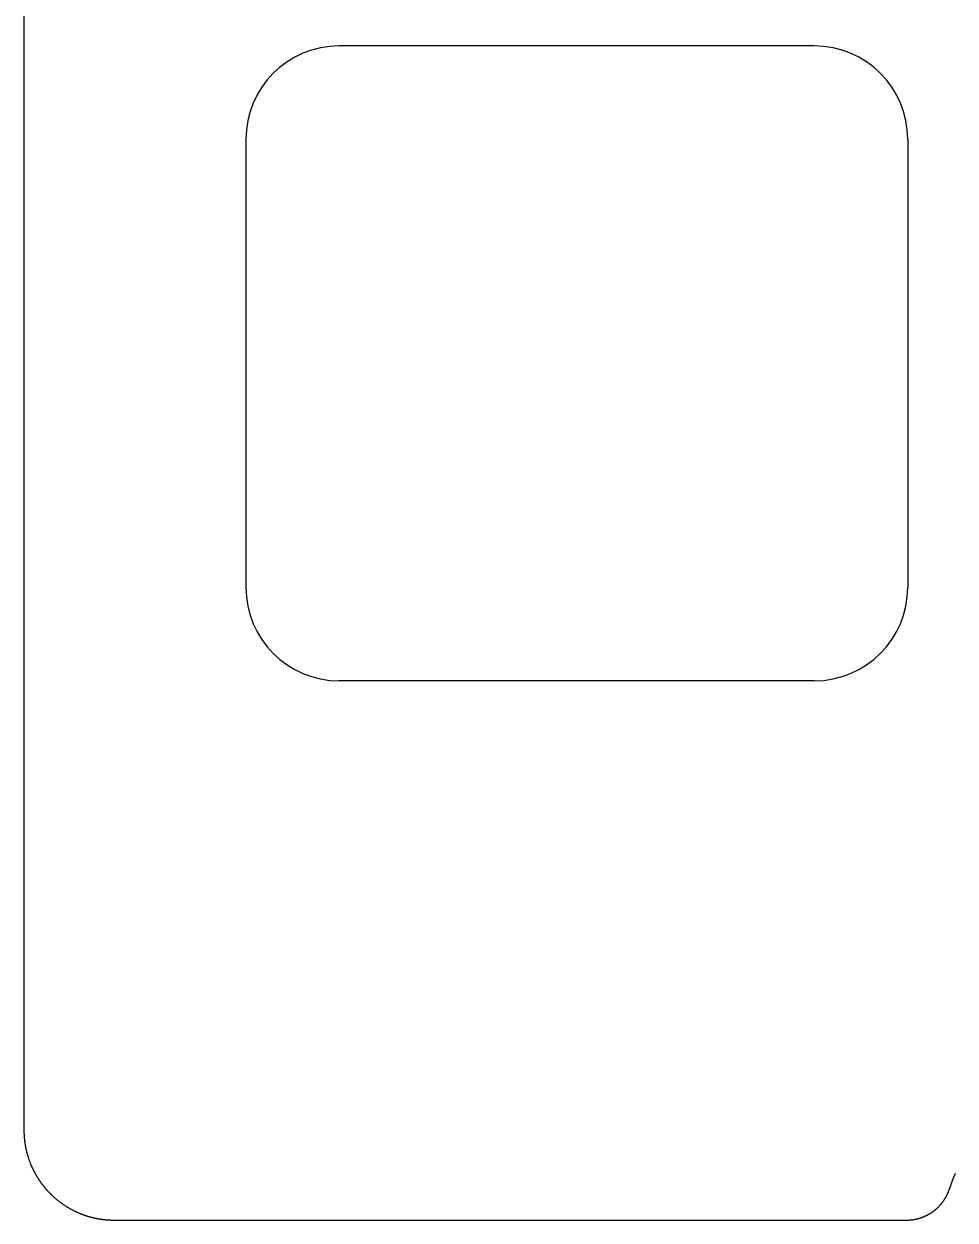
# Model space of a CAD drawing. Header units: millimetres. Extents: x -10 to 277, y -95 to 18.
# Drawn here: x -9.9 to 10.78, y -95.23 to -68.66 of the extents above; entities that cross this region are included whole.
import ezdxf

# ---------------------------------------------------------------- set-up
doc = ezdxf.new("R2010")
doc.units = ezdxf.units.MM
doc.header["$MEASUREMENT"] = 0
doc.layers.add('Edge.Cuts', color=53, linetype='CONTINUOUS')

msp = doc.modelspace()

# ---------------------------------------------------------------- linework, layer by layer
at = {"layer": 'Edge.Cuts', "linetype": 'Continuous'}
for p, q in [((-9.9, 16.026), (-9.9, -93.226)), ((7.65625, -69.15), (-2.893751, -69.15)), ((-4.96875, -71.225), (-4.96875, -81.175001)), ((9.73125, -71.225), (9.73125, -81.175)), ((7.65625, -83.25), (-2.89375, -83.25)), ((-9.9, -93.226), (-9.89996, -93.238654)), ((-9.89996, -93.238654), (-9.89984, -93.251306)), ((-9.89984, -93.251306), (-9.89964, -93.263956)), ((-9.89964, -93.263956), (-9.89936, -93.276603)), ((-9.89936, -93.276603), (-9.899001, -93.289248)), ((-9.899001, -93.289248), (-9.898561, -93.301889)), ((-9.898561, -93.301889), (-9.898042, -93.314526)), ((-9.898042, -93.314526), (-9.897442, -93.327159)), ((-9.897442, -93.327159), (-9.896763, -93.339787)), ((-9.896763, -93.339787), (-9.896004, -93.35241)), ((-9.896004, -93.35241), (-9.895166, -93.365028)), ((-9.895166, -93.365028), (-9.894247, -93.37764)), ((-9.894247, -93.37764), (-9.893249, -93.390245)), ((-9.893249, -93.390245), (-9.892171, -93.402843)), ((-9.892171, -93.402843), (-9.891014, -93.415434)), ((-9.891014, -93.415434), (-9.889777, -93.428017)), ((-9.889777, -93.428017), (-9.88846, -93.440592)), ((-9.88846, -93.440592), (-9.887064, -93.453157)), ((-9.887064, -93.453157), (-9.885589, -93.465714)), ((-9.885589, -93.465714), (-9.884034, -93.478261)), ((-9.884034, -93.478261), (-9.8824, -93.490798)), ((-9.8824, -93.490798), (-9.880686, -93.503325)), ((-9.880686, -93.503325), (-9.878894, -93.51584)), ((-9.878894, -93.51584), (-9.877022, -93.528344)), ((-9.877022, -93.528344), (-9.875071, -93.540836)), ((-9.875071, -93.540836), (-9.873041, -93.553315)), ((-9.873041, -93.553315), (-9.870933, -93.565781)), ((-9.870933, -93.565781), (-9.868745, -93.578234)), ((-9.868745, -93.578234), (-9.866479, -93.590673)), ((-9.866479, -93.590673), (-9.864134, -93.603098)), ((-9.864134, -93.603098), (-9.86171, -93.615507)), ((-9.86171, -93.615507), (-9.859208, -93.627902)), ((-9.859208, -93.627902), (-9.856628, -93.64028)), ((-9.856628, -93.64028), (-9.853969, -93.652642)), ((-9.853969, -93.652642), (-9.851232, -93.664988)), ((-9.851232, -93.664988), (-9.848417, -93.677316)), ((-9.848417, -93.677316), (-9.845524, -93.689626)), ((-9.845524, -93.689626), (-9.842553, -93.701918)), ((-9.842553, -93.701918), (-9.839505, -93.714191)), ((-9.839505, -93.714191), (-9.836379, -93.726446)), ((-9.836379, -93.726446), (-9.833175, -93.73868)), ((-9.833175, -93.73868), (-9.829894, -93.750894)), ((-9.829894, -93.750894), (-9.826535, -93.763087)), ((-9.826535, -93.763087), (-9.8231, -93.775259)), ((-9.8231, -93.775259), (-9.819587, -93.78741)), ((-9.819587, -93.78741), (-9.815998, -93.799538)), ((-9.815998, -93.799538), (-9.812332, -93.811644)), ((-9.812332, -93.811644), (-9.80859, -93.823726)), ((-9.80859, -93.823726), (-9.804771, -93.835785)), ((-9.804771, -93.835785), (-9.800875, -93.847819)), ((-9.800875, -93.847819), (-9.796904, -93.859829)), ((-9.796904, -93.859829), (-9.792857, -93.871814)), ((-9.792857, -93.871814), (-9.788734, -93.883773)), ((-9.788734, -93.883773), (-9.784535, -93.895706)), ((-9.784535, -93.895706), (-9.780261, -93.907613)), ((-9.780261, -93.907613), (-9.775912, -93.919492)), ((-9.775912, -93.919492), (-9.771487, -93.931344)), ((-9.771487, -93.931344), (-9.766988, -93.943167)), ((-9.766988, -93.943167), (-9.762414, -93.954962)), ((-9.762414, -93.954962), (-9.757765, -93.966728)), ((-9.757765, -93.966728), (-9.753042, -93.978465)), ((-9.753042, -93.978465), (-9.748245, -93.990171)), ((-9.748245, -93.990171), (-9.745819, -93.996013)), ((-9.745819, -93.996013), (-9.743374, -94.001847)), ((-9.743374, -94.001847), (-9.740911, -94.007674)), ((-9.740911, -94.007674), (-9.738429, -94.013492)), ((-9.738429, -94.013492), (-9.735929, -94.019303)), ((-9.735929, -94.019303), (-9.733411, -94.025106)), ((-9.733411, -94.025106), (-9.730874, -94.030901)), ((-9.730874, -94.030901), (-9.728319, -94.036688)), ((-9.728319, -94.036688), (-9.725746, -94.042466)), ((-9.725746, -94.042466), (-9.723154, -94.048237)), ((-9.723154, -94.048237), (-9.720544, -94.053999)), ((-9.720544, -94.053999), (-9.717916, -94.059753)), ((-9.717916, -94.059753), (-9.71527, -94.065499)), ((-9.71527, -94.065499), (-9.712606, -94.071236)), ((-9.712606, -94.071236), (-9.709923, -94.076965)), ((-9.709923, -94.076965), (-9.707223, -94.082685)), ((-9.707223, -94.082685), (-9.704504, -94.088397)), ((-9.704504, -94.088397), (-9.701767, -94.0941)), ((-9.701767, -94.0941), (-9.699013, -94.099794)), ((-9.699013, -94.099794), (-9.69624, -94.10548)), ((-9.69624, -94.10548), (-9.69345, -94.111157)), ((-9.69345, -94.111157), (-9.690641, -94.116825)), ((-9.690641, -94.116825), (-9.687815, -94.122484)), ((-9.687815, -94.122484), (-9.68497, -94.128134)), ((-9.68497, -94.128134), (-9.682108, -94.133775)), ((-9.682108, -94.133775), (-9.679228, -94.139407)), ((-9.679228, -94.139407), (-9.67633, -94.14503)), ((-9.67633, -94.14503), (-9.673415, -94.150643)), ((-9.673415, -94.150643), (-9.670482, -94.156247)), ((-9.670482, -94.156247), (-9.66753, -94.161843)), ((-9.66753, -94.161843), (-9.664562, -94.167428)), ((-9.664562, -94.167428), (-9.661576, -94.173004)), ((-9.661576, -94.173004), (-9.658572, -94.178571)), ((-9.658572, -94.178571), (-9.65555, -94.184128)), ((-9.65555, -94.184128), (-9.652512, -94.189675)), ((-9.652512, -94.189675), (-9.649455, -94.195213)), ((-9.649455, -94.195213), (-9.646381, -94.200741)), ((-9.646381, -94.200741), (-9.64329, -94.20626)), ((-9.64329, -94.20626), (-9.640181, -94.211768)), ((-9.640181, -94.211768), (-9.637055, -94.217267)), ((-9.637055, -94.217267), (-9.633911, -94.222755)), ((-9.633911, -94.222755), (-9.63075, -94.228234)), ((-9.63075, -94.228234), (-9.627572, -94.233702)), ((-9.627572, -94.233702), (-9.624376, -94.239161)), ((-9.624376, -94.239161), (-9.621164, -94.244609)), ((-9.621164, -94.244609), (-9.617934, -94.250047)), ((-9.617934, -94.250047), (-9.614687, -94.255475)), ((-9.614687, -94.255475), (-9.611423, -94.260893)), ((-9.611423, -94.260893), (-9.608142, -94.266299)), ((-9.608142, -94.266299), (-9.604843, -94.271696)), ((-9.604843, -94.271696), (-9.601528, -94.277082)), ((-9.601528, -94.277082), (-9.598195, -94.282458)), ((-9.598195, -94.282458), (-9.594846, -94.287823)), ((-9.594846, -94.287823), (-9.59148, -94.293178)), ((-9.59148, -94.293178), (-9.588097, -94.298521)), ((-9.588097, -94.298521), (-9.584696, -94.303854)), ((-9.584696, -94.303854), (-9.58128, -94.309176)), ((10.738431, -94.304541), (10.735835, -94.311125)), ((10.741046, -94.297963), (10.738431, -94.304541)), ((10.743679, -94.291396), (10.741046, -94.297963)), ((10.746331, -94.284835), (10.743679, -94.291396)), ((10.749001, -94.278283), (10.746331, -94.284835)), ((10.751689, -94.271738), (10.749001, -94.278283)), ((10.754395, -94.265203), (10.751689, -94.271738)), ((10.75712, -94.258675), (10.754395, -94.265203)), ((10.759863, -94.252156), (10.75712, -94.258675)), ((10.762625, -94.245644), (10.759863, -94.252156)), ((10.765403, -94.239142), (10.762625, -94.245644)), ((10.768201, -94.232647), (10.765403, -94.239142)), ((10.771017, -94.226162), (10.768201, -94.232647)), ((10.773851, -94.219684), (10.771017, -94.226162)), ((10.776702, -94.213216), (10.773851, -94.219684)), ((10.779573, -94.206754), (10.776702, -94.213216)), ((10.782461, -94.200303), (10.779573, -94.206754)), ((10.785367, -94.193859), (10.782461, -94.200303)), ((-9.58128, -94.309176), (-9.577846, -94.314487)), ((-9.577846, -94.314487), (-9.574396, -94.319787)), ((-9.574396, -94.319787), (-9.570928, -94.325077)), ((-9.570928, -94.325077), (-9.567444, -94.330355)), ((-9.567444, -94.330355), (-9.563944, -94.335623)), ((-9.563944, -94.335623), (-9.560427, -94.340879)), ((-9.560427, -94.340879), (-9.556893, -94.346124)), ((-9.556893, -94.346124), (-9.553343, -94.351357)), ((-9.553343, -94.351357), (-9.549775, -94.35658)), ((-9.549775, -94.35658), (-9.546192, -94.361791)), ((-9.546192, -94.361791), (-9.542592, -94.366991)), ((-9.542592, -94.366991), (-9.538976, -94.372179)), ((-9.538976, -94.372179), (-9.535343, -94.377356)), ((-9.535343, -94.377356), (-9.531695, -94.382521)), ((-9.531695, -94.382521), (-9.528029, -94.387676)), ((-9.528029, -94.387676), (-9.524348, -94.392817)), ((-9.524348, -94.392817), (-9.52065, -94.397948)), ((-9.52065, -94.397948), (-9.516936, -94.403067)), ((-9.516936, -94.403067), (-9.513205, -94.408174)), ((-9.513205, -94.408174), (-9.509459, -94.413269)), ((-9.509459, -94.413269), (-9.505696, -94.418353)), ((-9.505696, -94.418353), (-9.501918, -94.423424)), ((-9.501918, -94.423424), (-9.498123, -94.428484)), ((-9.498123, -94.428484), (-9.494313, -94.433531)), ((-9.494313, -94.433531), (-9.490486, -94.438566)), ((-9.490486, -94.438566), (-9.486644, -94.443589)), ((-9.486644, -94.443589), (-9.482785, -94.448601)), ((-9.482785, -94.448601), (-9.478911, -94.453599)), ((-9.478911, -94.453599), (-9.475021, -94.458586)), ((-9.475021, -94.458586), (-9.471115, -94.46356)), ((-9.471115, -94.46356), (-9.467193, -94.468523)), ((-9.467193, -94.468523), (-9.463256, -94.473472)), ((-9.463256, -94.473472), (-9.459303, -94.47841)), ((-9.459303, -94.47841), (-9.455335, -94.483334)), ((-9.455335, -94.483334), (-9.45135, -94.488247)), ((-9.45135, -94.488247), (-9.447351, -94.493146)), ((-9.447351, -94.493146), (-9.443335, -94.498034)), ((-9.443335, -94.498034), (-9.439304, -94.502907)), ((-9.439304, -94.502907), (-9.435258, -94.50777)), ((-9.435258, -94.50777), (-9.431196, -94.512618)), ((-9.431196, -94.512618), (-9.427119, -94.517455)), ((-9.427119, -94.517455), (-9.423027, -94.522278)), ((-9.423027, -94.522278), (-9.418918, -94.527089)), ((-9.418918, -94.527089), (-9.414796, -94.531886)), ((-9.414796, -94.531886), (-9.410657, -94.536671)), ((-9.410657, -94.536671), (-9.406504, -94.541442)), ((-9.406504, -94.541442), (-9.402335, -94.546201)), ((-9.402335, -94.546201), (-9.398151, -94.550946)), ((-9.398151, -94.550946), (-9.393952, -94.555678)), ((-9.393952, -94.555678), (-9.389738, -94.560397)), ((-9.389738, -94.560397), (-9.385509, -94.565104)), ((-9.385509, -94.565104), (-9.381265, -94.569796)), ((-9.381265, -94.569796), (-9.377006, -94.574475)), ((10.646164, -94.573281), (10.647708, -94.569076)), ((10.647708, -94.569076), (10.649235, -94.564861)), ((10.649235, -94.564861), (10.650742, -94.560641)), ((10.650742, -94.560641), (10.652232, -94.556412)), ((10.652232, -94.556412), (10.653702, -94.552176)), ((10.653702, -94.552176), (10.655154, -94.547932)), ((10.655154, -94.547932), (10.656587, -94.543682)), ((10.656587, -94.543682), (10.658002, -94.539422)), ((10.658002, -94.539422), (10.659397, -94.535157)), ((10.659397, -94.535157), (10.660775, -94.530883)), ((10.660775, -94.530883), (10.662133, -94.526604)), ((10.662133, -94.526604), (10.663473, -94.522316)), ((10.663473, -94.522316), (10.664793, -94.518022)), ((10.664793, -94.518022), (10.666096, -94.51372)), ((10.666096, -94.51372), (10.6667, -94.5117)), ((10.668584, -94.505411), (10.6667, -94.5117)), ((10.670642, -94.498608), (10.668584, -94.505411)), ((10.672719, -94.491814), (10.670642, -94.498608)), ((10.674814, -94.485024), (10.672719, -94.491814)), ((10.676928, -94.478245), (10.674814, -94.485024)), ((10.679061, -94.47147), (10.676928, -94.478245)), ((10.681213, -94.464704), (10.679061, -94.47147)), ((10.683383, -94.457944), (10.681213, -94.464704)), ((10.685572, -94.451193), (10.683383, -94.457944)), ((10.68778, -94.444447), (10.685572, -94.451193)), ((10.690006, -94.43771), (10.68778, -94.444447)), ((10.692251, -94.430979), (10.690006, -94.43771)), ((10.694515, -94.424257), (10.692251, -94.430979)), ((10.696797, -94.41754), (10.694515, -94.424257)), ((10.699098, -94.410833), (10.696797, -94.41754)), ((10.701418, -94.404131), (10.699098, -94.410833)), ((10.703755, -94.397439), (10.701418, -94.404131)), ((10.706112, -94.390752), (10.703755, -94.397439)), ((10.708487, -94.384075), (10.706112, -94.390752)), ((10.710881, -94.377404), (10.708487, -94.384075)), ((10.713293, -94.370742), (10.710881, -94.377404)), ((10.715724, -94.364086), (10.713293, -94.370742)), ((10.718173, -94.357439), (10.715724, -94.364086)), ((10.720641, -94.350799), (10.718173, -94.357439)), ((10.723127, -94.344168), (10.720641, -94.350799)), ((10.725632, -94.337542), (10.723127, -94.344168)), ((10.728155, -94.330927), (10.725632, -94.337542)), ((10.730697, -94.324318), (10.728155, -94.330927)), ((10.733256, -94.317718), (10.730697, -94.324318)), ((10.735835, -94.311125), (10.733256, -94.317718)), ((-9.377006, -94.574475), (-9.372733, -94.579141)), ((-9.372733, -94.579141), (-9.368443, -94.583794)), ((-9.368443, -94.583794), (-9.36414, -94.588433)), ((-9.36414, -94.588433), (-9.359821, -94.593059)), ((-9.359821, -94.593059), (-9.355489, -94.597671)), ((-9.355489, -94.597671), (-9.35114, -94.60227)), ((-9.35114, -94.60227), (-9.346778, -94.606854)), ((-9.346778, -94.606854), (-9.3424, -94.611426)), ((-9.3424, -94.611426), (-9.338009, -94.615984)), ((-9.338009, -94.615984), (-9.333602, -94.620528)), ((-9.333602, -94.620528), (-9.329182, -94.625058)), ((-9.329182, -94.625058), (-9.324746, -94.629575)), ((-9.324746, -94.629575), (-9.320296, -94.634077)), ((-9.320296, -94.634077), (-9.315831, -94.638567)), ((-9.315831, -94.638567), (-9.3142, -94.6402)), ((-9.3142, -94.6402), (-9.305223, -94.64912)), ((-9.305223, -94.64912), (-9.296191, -94.657982)), ((-9.296191, -94.657982), (-9.287104, -94.666787)), ((-9.287104, -94.666787), (-9.277963, -94.675533)), ((-9.277963, -94.675533), (-9.268767, -94.68422)), ((-9.268767, -94.68422), (-9.259517, -94.692849)), ((-9.259517, -94.692849), (-9.250213, -94.701418)), ((-9.250213, -94.701418), (-9.240855, -94.709928)), ((-9.240855, -94.709928), (-9.231445, -94.718378)), ((-9.231445, -94.718378), (-9.221982, -94.726768)), ((-9.221982, -94.726768), (-9.212466, -94.735097)), ((-9.212466, -94.735097), (-9.202898, -94.743366)), ((-9.202898, -94.743366), (-9.193278, -94.751574)), ((-9.193278, -94.751574), (-9.183607, -94.759721)), ((-9.183607, -94.759721), (-9.173885, -94.767806)), ((-9.173885, -94.767806), (-9.164113, -94.77583)), ((-9.164113, -94.77583), (-9.154289, -94.783791)), ((-9.154289, -94.783791), (-9.144416, -94.79169)), ((-9.144416, -94.79169), (-9.134493, -94.799526)), ((-9.134493, -94.799526), (-9.124521, -94.8073)), ((-9.124521, -94.8073), (-9.1145, -94.81501)), ((-9.1145, -94.81501), (-9.104431, -94.822656)), ((-9.104431, -94.822656), (-9.094313, -94.830239)), ((-9.094313, -94.830239), (-9.084148, -94.837757)), ((-9.084148, -94.837757), (-9.073935, -94.845211)), ((10.496601, -94.841516), (10.499346, -94.837988)), ((10.499346, -94.837988), (10.502073, -94.834449)), ((10.502073, -94.834449), (10.504785, -94.830896)), ((10.504785, -94.830896), (10.507481, -94.827333)), ((10.507481, -94.827333), (10.510161, -94.823756)), ((10.510161, -94.823756), (10.512824, -94.82017)), ((10.512824, -94.82017), (10.515472, -94.81657)), ((10.515472, -94.81657), (10.518102, -94.812959)), ((10.518102, -94.812959), (10.520718, -94.809336)), ((10.520718, -94.809336), (10.523315, -94.805703)), ((10.523315, -94.805703), (10.525898, -94.802056)), ((10.525898, -94.802056), (10.528463, -94.7984)), ((10.528463, -94.7984), (10.531012, -94.794731)), ((10.531012, -94.794731), (10.533544, -94.791052)), ((10.533544, -94.791052), (10.536061, -94.787361)), ((10.536061, -94.787361), (10.53856, -94.78366)), ((10.53856, -94.78366), (10.541043, -94.779946)), ((10.541043, -94.779946), (10.543508, -94.776223)), ((10.543508, -94.776223), (10.545957, -94.772488)), ((10.545957, -94.772488), (10.548389, -94.768743)), ((10.548389, -94.768743), (10.550805, -94.764986)), ((10.550805, -94.764986), (10.553203, -94.761219)), ((10.553203, -94.761219), (10.555585, -94.757441)), ((10.555585, -94.757441), (10.557949, -94.753653)), ((10.557949, -94.753653), (10.560297, -94.749854)), ((10.560297, -94.749854), (10.562627, -94.746045)), ((10.562627, -94.746045), (10.56494, -94.742225)), ((10.56494, -94.742225), (10.567236, -94.738395)), ((10.567236, -94.738395), (10.569515, -94.734554)), ((10.569515, -94.734554), (10.571777, -94.730705)), ((10.571777, -94.730705), (10.574021, -94.726844)), ((10.574021, -94.726844), (10.576248, -94.722974)), ((10.576248, -94.722974), (10.578458, -94.719092)), ((10.578458, -94.719092), (10.58065, -94.715203)), ((10.58065, -94.715203), (10.582825, -94.711302)), ((10.582825, -94.711302), (10.584982, -94.707393)), ((10.584982, -94.707393), (10.587123, -94.703472)), ((10.587123, -94.703472), (10.589245, -94.699543)), ((10.589245, -94.699543), (10.59135, -94.695603)), ((10.59135, -94.695603), (10.593437, -94.691656)), ((10.593437, -94.691656), (10.595507, -94.687697)), ((10.595507, -94.687697), (10.597558, -94.68373)), ((10.597558, -94.68373), (10.599593, -94.679753)), ((10.599593, -94.679753), (10.601609, -94.675768)), ((10.601609, -94.675768), (10.603608, -94.671771)), ((10.603608, -94.671771), (10.605589, -94.667768)), ((10.605589, -94.667768), (10.607552, -94.663753)), ((10.607552, -94.663753), (10.609497, -94.659732)), ((10.609497, -94.659732), (10.611424, -94.655699)), ((10.611424, -94.655699), (10.613333, -94.65166)), ((10.613333, -94.65166), (10.615225, -94.64761)), ((10.615225, -94.64761), (10.617098, -94.643553)), ((10.617098, -94.643553), (10.618954, -94.639485)), ((10.618954, -94.639485), (10.620791, -94.635411)), ((10.620791, -94.635411), (10.62261, -94.631326)), ((10.62261, -94.631326), (10.624411, -94.627234)), ((10.624411, -94.627234), (10.626194, -94.623132)), ((10.626194, -94.623132), (10.627959, -94.619024)), ((10.627959, -94.619024), (10.629706, -94.614905)), ((10.629706, -94.614905), (10.631433, -94.61078)), ((10.631433, -94.61078), (10.633144, -94.606645)), ((10.633144, -94.606645), (10.634835, -94.602504)), ((10.634835, -94.602504), (10.636509, -94.598352)), ((10.636509, -94.598352), (10.638164, -94.594194)), ((10.638164, -94.594194), (10.639801, -94.590027)), ((10.639801, -94.590027), (10.641419, -94.585853)), ((10.641419, -94.585853), (10.64302, -94.581669)), ((10.64302, -94.581669), (10.644601, -94.57748)), ((10.644601, -94.57748), (10.646164, -94.573281)), ((-9.073935, -94.845211), (-9.063675, -94.852601)), ((-9.063675, -94.852601), (-9.053368, -94.859925)), ((-9.053368, -94.859925), (-9.043016, -94.867184)), ((-9.043016, -94.867184), (-9.032617, -94.874378)), ((-9.032617, -94.874378), (-9.022173, -94.881506)), ((-9.022173, -94.881506), (-9.011684, -94.888567)), ((-9.011684, -94.888567), (-9.00115, -94.895563)), ((-9.00115, -94.895563), (-8.990572, -94.902491)), ((-8.990572, -94.902491), (-8.979951, -94.909353)), ((-8.979951, -94.909353), (-8.969286, -94.916148)), ((-8.969286, -94.916148), (-8.958578, -94.922875)), ((-8.958578, -94.922875), (-8.947827, -94.929534)), ((-8.947827, -94.929534), (-8.937034, -94.936126)), ((-8.937034, -94.936126), (-8.9262, -94.942649)), ((-8.9262, -94.942649), (-8.915324, -94.949104)), ((-8.915324, -94.949104), (-8.904408, -94.95549)), ((-8.904408, -94.95549), (-8.893451, -94.961806)), ((-8.893451, -94.961806), (-8.882454, -94.968054)), ((-8.882454, -94.968054), (-8.871417, -94.974232)), ((-8.871417, -94.974232), (-8.860342, -94.98034)), ((-8.860342, -94.98034), (-8.849228, -94.986379)), ((-8.849228, -94.986379), (-8.838075, -94.992347)), ((-8.838075, -94.992347), (-8.826885, -94.998244)), ((-8.826885, -94.998244), (-8.815658, -95.004071)), ((-8.815658, -95.004071), (-8.804394, -95.009826)), ((-8.804394, -95.009826), (-8.793093, -95.015511)), ((-8.793093, -95.015511), (-8.781757, -95.021124)), ((-8.781757, -95.021124), (-8.770385, -95.026665)), ((-8.770385, -95.026665), (-8.758978, -95.032134)), ((-8.758978, -95.032134), (-8.747537, -95.037531)), ((-8.747537, -95.037531), (-8.736061, -95.042856)), ((-8.736061, -95.042856), (-8.724552, -95.048108)), ((-8.724552, -95.048108), (-8.71301, -95.053287)), ((-8.71301, -95.053287), (-8.701436, -95.058394)), ((-8.701436, -95.058394), (-8.689829, -95.063427)), ((-8.689829, -95.063427), (-8.67819, -95.068386)), ((-8.67819, -95.068386), (-8.66652, -95.073272)), ((-8.66652, -95.073272), (-8.660674, -95.075687)), ((-8.660674, -95.075687), (-8.65482, -95.078084)), ((-8.65482, -95.078084), (-8.648958, -95.080462)), ((-8.648958, -95.080462), (-8.643089, -95.082822)), ((-8.643089, -95.082822), (-8.637213, -95.085163)), ((-8.637213, -95.085163), (-8.631329, -95.087486)), ((-8.631329, -95.087486), (-8.625438, -95.08979)), ((-8.625438, -95.08979), (-8.619539, -95.092075)), ((-8.619539, -95.092075), (-8.613633, -95.094342)), ((-8.613633, -95.094342), (-8.607721, -95.09659)), ((-8.607721, -95.09659), (-8.601801, -95.098819)), ((-8.601801, -95.098819), (-8.595874, -95.101029)), ((-8.595874, -95.101029), (-8.58994, -95.103221)), ((-8.58994, -95.103221), (-8.583999, -95.105394)), ((10.180415, -95.107611), (10.188283, -95.10335)), ((10.188283, -95.10335), (10.196114, -95.099018)), ((10.196114, -95.099018), (10.203906, -95.094616)), ((10.203906, -95.094616), (10.21166, -95.090144)), ((10.21166, -95.090144), (10.219374, -95.085602)), ((10.219374, -95.085602), (10.227047, -95.080992)), ((10.227047, -95.080992), (10.23468, -95.076313)), ((10.23468, -95.076313), (10.242271, -95.071565)), ((10.242271, -95.071565), (10.24982, -95.066749)), ((10.24982, -95.066749), (10.257326, -95.061866)), ((10.257326, -95.061866), (10.264789, -95.056916)), ((10.264789, -95.056916), (10.272207, -95.051899)), ((10.272207, -95.051899), (10.279581, -95.046816)), ((10.279581, -95.046816), (10.286909, -95.041667)), ((10.286909, -95.041667), (10.294191, -95.036453)), ((10.294191, -95.036453), (10.301426, -95.031173)), ((10.301426, -95.031173), (10.308614, -95.02583)), ((10.308614, -95.02583), (10.31219, -95.023134)), ((10.31219, -95.023134), (10.315754, -95.020422)), ((10.315754, -95.020422), (10.319306, -95.017694)), ((10.319306, -95.017694), (10.322845, -95.01495)), ((10.322845, -95.01495), (10.326373, -95.012191)), ((10.326373, -95.012191), (10.329887, -95.009416)), ((10.329887, -95.009416), (10.33339, -95.006625)), ((10.33339, -95.006625), (10.33688, -95.003819)), ((10.33688, -95.003819), (10.340357, -95.000997)), ((10.340357, -95.000997), (10.343822, -94.998159)), ((10.343822, -94.998159), (10.347274, -94.995307)), ((10.347274, -94.995307), (10.350713, -94.992439)), ((10.350713, -94.992439), (10.354139, -94.989555)), ((10.354139, -94.989555), (10.357552, -94.986657)), ((10.357552, -94.986657), (10.360952, -94.983743)), ((10.360952, -94.983743), (10.364339, -94.980814)), ((10.364339, -94.980814), (10.367713, -94.97787)), ((10.367713, -94.97787), (10.371074, -94.974911)), ((10.371074, -94.974911), (10.374421, -94.971938)), ((10.374421, -94.971938), (10.377755, -94.968949)), ((10.377755, -94.968949), (10.381075, -94.965945)), ((10.381075, -94.965945), (10.384382, -94.962927)), ((10.384382, -94.962927), (10.387675, -94.959895)), ((10.387675, -94.959895), (10.390955, -94.956847)), ((10.390955, -94.956847), (10.39422, -94.953785)), ((10.39422, -94.953785), (10.397472, -94.950709)), ((10.397472, -94.950709), (10.40071, -94.947618)), ((10.40071, -94.947618), (10.403934, -94.944513)), ((10.403934, -94.944513), (10.407144, -94.941394)), ((10.407144, -94.941394), (10.41034, -94.93826)), ((10.41034, -94.93826), (10.413522, -94.935113)), ((10.413522, -94.935113), (10.41669, -94.931951)), ((10.41669, -94.931951), (10.419843, -94.928775)), ((10.419843, -94.928775), (10.422982, -94.925585)), ((10.422982, -94.925585), (10.426106, -94.922382)), ((10.426106, -94.922382), (10.429216, -94.919164)), ((10.429216, -94.919164), (10.432311, -94.915934)), ((10.432311, -94.915934), (10.435392, -94.912689)), ((10.435392, -94.912689), (10.438458, -94.909431)), ((10.438458, -94.909431), (10.441509, -94.906159)), ((10.441509, -94.906159), (10.444546, -94.902874)), ((10.444546, -94.902874), (10.447568, -94.899575)), ((10.447568, -94.899575), (10.450574, -94.896263)), ((10.450574, -94.896263), (10.453566, -94.892937)), ((10.453566, -94.892937), (10.456542, -94.889599)), ((10.456542, -94.889599), (10.459504, -94.886248)), ((10.459504, -94.886248), (10.46245, -94.882883)), ((10.46245, -94.882883), (10.465381, -94.879505)), ((10.465381, -94.879505), (10.468297, -94.876115)), ((10.468297, -94.876115), (10.471198, -94.872712)), ((10.471198, -94.872712), (10.474082, -94.869296)), ((10.474082, -94.869296), (10.476952, -94.865867)), ((10.476952, -94.865867), (10.479806, -94.862426)), ((10.479806, -94.862426), (10.482645, -94.858972)), ((10.482645, -94.858972), (10.485467, -94.855506)), ((10.485467, -94.855506), (10.488275, -94.852026)), ((10.488275, -94.852026), (10.491066, -94.848536)), ((10.491066, -94.848536), (10.493842, -94.845032)), ((10.493842, -94.845032), (10.496601, -94.841516)), ((-8.583999, -95.105394), (-8.578052, -95.107548)), ((-8.578052, -95.107548), (-8.572097, -95.109684)), ((-8.572097, -95.109684), (-8.566136, -95.1118)), ((-8.566136, -95.1118), (-8.560168, -95.113898)), ((-8.560168, -95.113898), (-8.554194, -95.115976)), ((-8.554194, -95.115976), (-8.548213, -95.118036)), ((-8.548213, -95.118036), (-8.542226, -95.120077)), ((-8.542226, -95.120077), (-8.536232, -95.122099)), ((-8.536232, -95.122099), (-8.530232, -95.124102)), ((-8.530232, -95.124102), (-8.524226, -95.126086)), ((-8.524226, -95.126086), (-8.518214, -95.128051)), ((-8.518214, -95.128051), (-8.512195, -95.129997)), ((-8.512195, -95.129997), (-8.50617, -95.131924)), ((-8.50617, -95.131924), (-8.500139, -95.133832)), ((-8.500139, -95.133832), (-8.494103, -95.135721)), ((-8.494103, -95.135721), (-8.48806, -95.13759)), ((-8.48806, -95.13759), (-8.482011, -95.139441)), ((-8.482011, -95.139441), (-8.475957, -95.141272)), ((-8.475957, -95.141272), (-8.469897, -95.143085)), ((-8.469897, -95.143085), (-8.463831, -95.144878)), ((-8.463831, -95.144878), (-8.45776, -95.146651)), ((-8.45776, -95.146651), (-8.451683, -95.148406)), ((-8.451683, -95.148406), (-8.4456, -95.150141)), ((-8.4456, -95.150141), (-8.439512, -95.151858)), ((-8.439512, -95.151858), (-8.43342, -95.153554)), ((-8.43342, -95.153554), (-8.427321, -95.155232)), ((-8.427321, -95.155232), (-8.421217, -95.15689)), ((-8.421217, -95.15689), (-8.415108, -95.158529)), ((-8.415108, -95.158529), (-8.408995, -95.160149)), ((-8.408995, -95.160149), (-8.402875, -95.161749)), ((-8.402875, -95.161749), (-8.396751, -95.16333)), ((-8.396751, -95.16333), (-8.390622, -95.164891)), ((-8.390622, -95.164891), (-8.384489, -95.166433)), ((-8.384489, -95.166433), (-8.37835, -95.167956)), ((-8.37835, -95.167956), (-8.372207, -95.169459)), ((-8.372207, -95.169459), (-8.366058, -95.170943)), ((-8.366058, -95.170943), (-8.359906, -95.172407)), ((-8.359906, -95.172407), (-8.353748, -95.173852)), ((-8.353748, -95.173852), (-8.347587, -95.175277)), ((-8.347587, -95.175277), (-8.34142, -95.176683)), ((-8.34142, -95.176683), (-8.33525, -95.17807)), ((-8.33525, -95.17807), (-8.329075, -95.179436)), ((-8.329075, -95.179436), (-8.322896, -95.180784)), ((-8.322896, -95.180784), (-8.316712, -95.182111)), ((-8.316712, -95.182111), (-8.310525, -95.183419)), ((-8.310525, -95.183419), (-8.304333, -95.184708)), ((-8.304333, -95.184708), (-8.298138, -95.185977)), ((-8.298138, -95.185977), (-8.291938, -95.187226)), ((-8.291938, -95.187226), (-8.285735, -95.188456)), ((-8.285735, -95.188456), (-8.279528, -95.189666)), ((-8.279528, -95.189666), (-8.273317, -95.190856)), ((-8.273317, -95.190856), (-8.267102, -95.192027)), ((-8.267102, -95.192027), (-8.260884, -95.193178)), ((-8.260884, -95.193178), (-8.254661, -95.194309)), ((-8.254661, -95.194309), (-8.248436, -95.195421)), ((-8.248436, -95.195421), (-8.242207, -95.196513)), ((-8.242207, -95.196513), (-8.235975, -95.197585)), ((-8.235975, -95.197585), (-8.229739, -95.198638)), ((-8.229739, -95.198638), (-8.2235, -95.199671)), ((-8.2235, -95.199671), (-8.217258, -95.200684)), ((-8.217258, -95.200684), (-8.211013, -95.201677)), ((-8.211013, -95.201677), (-8.204764, -95.202651)), ((-8.204764, -95.202651), (-8.198512, -95.203604)), ((-8.198512, -95.203604), (-8.192257, -95.204538)), ((-8.192257, -95.204538), (-8.186, -95.205452)), ((-8.186, -95.205452), (-8.179739, -95.206347)), ((-8.179739, -95.206347), (-8.173477, -95.207221)), ((-8.173477, -95.207221), (-8.16721, -95.208076)), ((-8.16721, -95.208076), (-8.160942, -95.208911)), ((-8.160942, -95.208911), (-8.15467, -95.209726)), ((-8.15467, -95.209726), (-8.148397, -95.210522)), ((-8.148397, -95.210522), (-8.14212, -95.211297)), ((-8.14212, -95.211297), (-8.135841, -95.212053)), ((-8.135841, -95.212053), (-8.129559, -95.212788)), ((-8.129559, -95.212788), (-8.123276, -95.213504)), ((-8.123276, -95.213504), (-8.11699, -95.2142)), ((-8.11699, -95.2142), (-8.110702, -95.214876)), ((-8.110702, -95.214876), (-8.104411, -95.215532)), ((-8.104411, -95.215532), (-8.098119, -95.216169)), ((-8.098119, -95.216169), (-8.091824, -95.216785)), ((-8.091824, -95.216785), (-8.085528, -95.217381)), ((-8.085528, -95.217381), (-8.079229, -95.217958)), ((-8.079229, -95.217958), (-8.07293, -95.218515)), ((-8.07293, -95.218515), (-8.066627, -95.219051)), ((-8.066627, -95.219051), (-8.060323, -95.219568)), ((-8.060323, -95.219568), (-8.054017, -95.220065)), ((-8.054017, -95.220065), (-8.04771, -95.220542)), ((-8.04771, -95.220542), (-8.0414, -95.220999)), ((-8.0414, -95.220999), (-8.035091, -95.221436)), ((-8.035091, -95.221436), (-8.028778, -95.221853)), ((-8.028778, -95.221853), (-8.022465, -95.22225)), ((-8.022465, -95.22225), (-8.01615, -95.222627)), ((-8.01615, -95.222627), (-8.009834, -95.222984)), ((-8.009834, -95.222984), (-8.003516, -95.223322)), ((-8.003516, -95.223322), (-7.997198, -95.223639)), ((-7.997198, -95.223639), (-7.990877, -95.223936)), ((-7.990877, -95.223936), (-7.984557, -95.224213)), ((-7.984557, -95.224213), (-7.978235, -95.224471)), ((-7.978235, -95.224471), (-7.971912, -95.224708)), ((-7.971912, -95.224708), (-7.965588, -95.224925)), ((-7.965588, -95.224925), (-7.959264, -95.225123)), ((-7.959264, -95.225123), (-7.952937, -95.2253)), ((-7.952937, -95.2253), (-7.946612, -95.225457)), ((-7.946612, -95.225457), (-7.940284, -95.225595)), ((-7.940284, -95.225595), (-7.933957, -95.225712)), ((-7.933957, -95.225712), (-7.927627, -95.225809)), ((-7.927627, -95.225809), (-7.921299, -95.225887)), ((-7.921299, -95.225887), (-7.914969, -95.225944)), ((-7.914969, -95.225944), (-7.90864, -95.225981)), ((-7.90864, -95.225981), (-7.902308, -95.225999)), ((-7.902308, -95.225999), (-7.9, -95.226)), ((-7.9, -95.226), (9.7084, -95.226)), ((9.7084, -95.226), (9.71738, -95.22596)), ((9.71738, -95.22596), (9.726355, -95.22584)), ((9.726355, -95.22584), (9.735323, -95.225641)), ((9.735323, -95.225641), (9.744285, -95.225361)), ((9.744285, -95.225361), (9.75324, -95.225002)), ((9.75324, -95.225002), (9.762188, -95.224563)), ((9.762188, -95.224563), (9.771128, -95.224045)), ((9.771128, -95.224045), (9.780059, -95.223447)), ((9.780059, -95.223447), (9.788982, -95.222769)), ((9.788982, -95.222769), (9.797895, -95.222012)), ((9.797895, -95.222012), (9.806799, -95.221176)), ((9.806799, -95.221176), (9.815692, -95.220261)), ((9.815692, -95.220261), (9.824575, -95.219266)), ((9.824575, -95.219266), (9.833446, -95.218192)), ((9.833446, -95.218192), (9.842305, -95.217039)), ((9.842305, -95.217039), (9.851152, -95.215807)), ((9.851152, -95.215807), (9.859987, -95.214496)), ((9.859987, -95.214496), (9.868807, -95.213107)), ((9.868807, -95.213107), (9.877614, -95.211638)), ((9.877614, -95.211638), (9.886407, -95.210091)), ((9.886407, -95.210091), (9.895184, -95.208466)), ((9.895184, -95.208466), (9.903946, -95.206762)), ((9.903946, -95.206762), (9.912691, -95.20498)), ((9.912691, -95.20498), (9.92142, -95.203119)), ((9.92142, -95.203119), (9.930132, -95.201181)), ((9.930132, -95.201181), (9.938826, -95.199165)), ((9.938826, -95.199165), (9.947501, -95.197071)), ((9.947501, -95.197071), (9.956157, -95.194899)), ((9.956157, -95.194899), (9.964794, -95.19265)), ((9.964794, -95.19265), (9.97341, -95.190323)), ((9.97341, -95.190323), (9.982006, -95.18792)), ((9.982006, -95.18792), (9.99058, -95.185439)), ((9.99058, -95.185439), (9.999132, -95.182882)), ((9.999132, -95.182882), (10.007661, -95.180247)), ((10.007661, -95.180247), (10.016168, -95.177537)), ((10.016168, -95.177537), (10.02465, -95.17475)), ((10.02465, -95.17475), (10.033107, -95.171887)), ((10.033107, -95.171887), (10.04154, -95.168948)), ((10.04154, -95.168948), (10.049947, -95.165933)), ((10.049947, -95.165933), (10.058327, -95.162844)), ((10.058327, -95.162844), (10.06668, -95.159678)), ((10.06668, -95.159678), (10.075006, -95.156438)), ((10.075006, -95.156438), (10.083303, -95.153123)), ((10.083303, -95.153123), (10.091571, -95.149734)), ((10.091571, -95.149734), (10.099809, -95.14627)), ((10.099809, -95.14627), (10.108017, -95.142732)), ((10.108017, -95.142732), (10.116194, -95.139121)), ((10.116194, -95.139121), (10.124339, -95.135436)), ((10.124339, -95.135436), (10.132452, -95.131678)), ((10.132452, -95.131678), (10.140532, -95.127847)), ((10.140532, -95.127847), (10.148579, -95.123944)), ((10.148579, -95.123944), (10.156591, -95.119968)), ((10.156591, -95.119968), (10.164568, -95.115921)), ((10.164568, -95.115921), (10.17251, -95.111802)), ((10.17251, -95.111802), (10.180415, -95.107611))]:
    msp.add_line(p, q, dxfattribs=at)
at = {"layer": 'Edge.Cuts'}
for centre, radius, start, end in [((-2.893746, -71.225004), 2.075004, 90.0001381, 179.9998896), ((7.65625, -71.225), 2.075, 0, 90), ((-2.893748, -81.174998), 2.075002, 180.0000828, 269.9999448), ((7.65625, -81.175), 2.075, 270, 0)]:
    msp.add_arc(centre, radius, start, end, dxfattribs=at)

doc.saveas('drawing.dxf')
